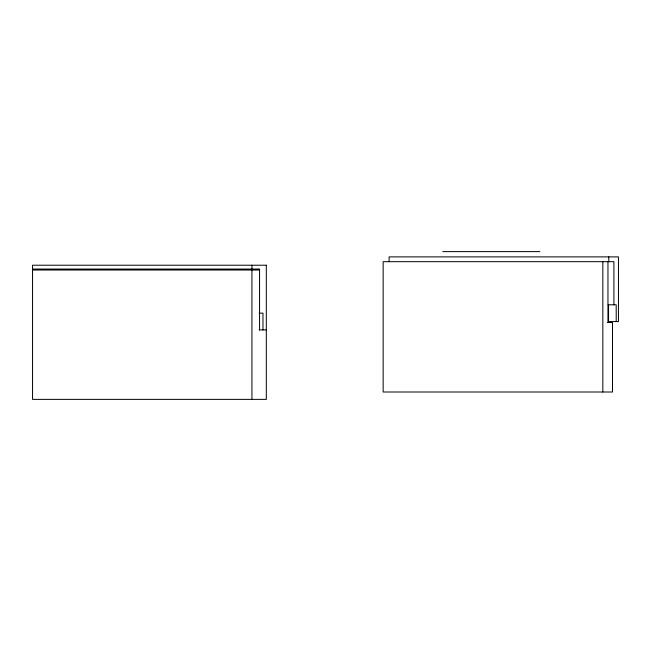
<?xml version="1.0" encoding="UTF-8"?>
<svg xmlns="http://www.w3.org/2000/svg" width="651" height="651" viewBox="0 0 651 651"><rect width="100%" height="100%" fill="white"/><g stroke="black" fill="none" stroke-linecap="round" stroke-linejoin="round"><path stroke-width="0.98" d="M442.737 251.62L539.891 251.62M32.55 269.058L259.562 269.058L259.562 329.911M32.55 270.019L259.562 270.019M608.172 304.798L616.204 304.798L616.204 321.57M259.147 313.139L262.971 313.139L262.971 329.911M607.432 322.53L612.493 322.53L612.493 392.008L383.154 392.008L383.154 261.678L613.909 261.678L613.909 304.798M259.147 329.911L266.316 329.911M608.791 256.885L608.791 261.678M608.547 304.798L608.547 321.57L618.45 321.57L618.45 256.885L389.103 256.885L389.103 261.678M607.961 261.678L607.961 322.53M602.834 261.678L602.834 392.008M251.937 265.226L251.937 399.38M266.316 265.226L32.55 265.226L32.55 399.38L266.316 399.38L266.316 265.226"/></g></svg>
